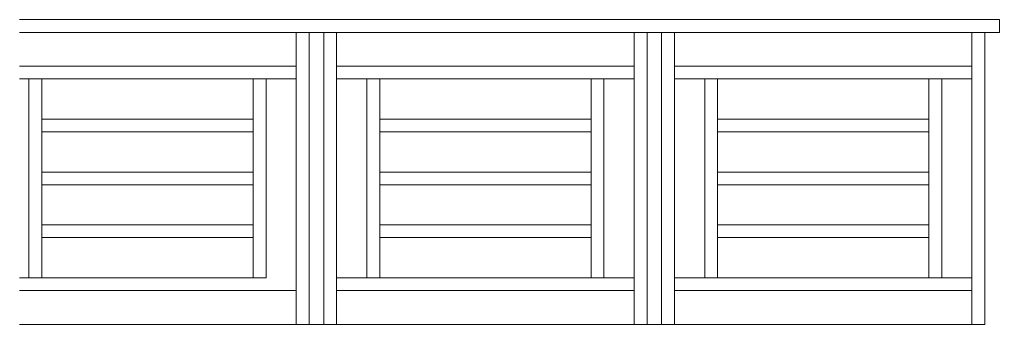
# Model space of a CAD drawing. Header units: inches. Extents: x 136316 to 155547, y -21384 to -17606.
# Drawn here: x 152681.7 to 152797.6, y -20323.5 to -20287.5 of the extents above; entities that cross this region are included whole.
import ezdxf

# ---------------------------------------------------------------- set-up
doc = ezdxf.new("R2010")
doc.units = ezdxf.units.IN
doc.header["$LTSCALE"] = 0.5
doc.header["$MEASUREMENT"] = 0
doc.layers.add('PARAPET', color=50, linetype='Continuous', lineweight=13)

msp = doc.modelspace()

# ---------------------------------------------------------------- linework, layer by layer
at = {"layer": 'PARAPET'}
for p, q in [((152797.61, -20287.52), (152681.65, -20287.52)), ((152797.61, -20287.52), (152797.61, -20289.02)), ((152681.65, -20289.02), (152795.9, -20289.02)), ((152714.39, -20323.52), (152714.39, -20289.02)), ((152715.92, -20323.52), (152715.92, -20289.02)), ((152717.64, -20323.52), (152717.64, -20289.02)), ((152719.17, -20323.52), (152719.17, -20289.02)), ((152754.38, -20323.52), (152754.38, -20289.02)), ((152755.91, -20323.52), (152755.91, -20289.02)), ((152757.62, -20323.52), (152757.62, -20289.02)), ((152759.15, -20323.52), (152759.15, -20289.02)), ((152795.9, -20289.02), (152794.36, -20289.02)), ((152794.36, -20323.52), (152794.36, -20289.02)), ((152795.9, -20323.52), (152795.9, -20289.02)), ((152795.9, -20289.02), (152797.61, -20289.02)), ((152708.1, -20293.02), (152681.65, -20293.02)), ((152714.39, -20293.02), (152708.1, -20293.02)), ((152754.38, -20293.02), (152719.17, -20293.02)), ((152794.36, -20293.02), (152759.15, -20293.02)), ((152681.65, -20294.52), (152684.29, -20294.52)), ((152682.75, -20318.02), (152682.75, -20294.52)), ((152684.29, -20299.27), (152684.29, -20294.52)), ((152684.29, -20294.52), (152692.65, -20294.52)), ((152692.65, -20294.52), (152714.39, -20294.52)), ((152709.29, -20318.02), (152709.29, -20294.52)), ((152710.82, -20318.02), (152710.82, -20294.52)), ((152719.17, -20294.52), (152754.38, -20294.52)), ((152722.74, -20299.27), (152722.74, -20294.52)), ((152724.27, -20299.27), (152724.27, -20294.52)), ((152749.28, -20318.02), (152749.28, -20294.52)), ((152750.81, -20318.02), (152750.81, -20294.52)), ((152759.15, -20294.52), (152794.36, -20294.52)), ((152762.73, -20318.02), (152762.73, -20294.52)), ((152764.26, -20299.27), (152764.26, -20294.52)), ((152789.26, -20318.02), (152789.26, -20294.52)), ((152790.79, -20318.02), (152790.79, -20294.52)), ((152684.29, -20318.02), (152684.29, -20299.27)), ((152709.29, -20299.27), (152684.29, -20299.27)), ((152722.74, -20318.02), (152722.74, -20299.27)), ((152724.27, -20318.02), (152724.27, -20299.27)), ((152749.28, -20299.27), (152724.27, -20299.27)), ((152764.26, -20318.02), (152764.26, -20299.27)), ((152789.26, -20299.27), (152764.26, -20299.27)), ((152684.29, -20300.77), (152692.65, -20300.77)), ((152692.65, -20300.77), (152709.29, -20300.77)), ((152724.27, -20300.77), (152749.28, -20300.77)), ((152764.26, -20300.77), (152789.26, -20300.77)), ((152698.28, -20305.52), (152684.29, -20305.52)), ((152709.29, -20305.52), (152698.28, -20305.52)), ((152749.28, -20305.52), (152724.27, -20305.52)), ((152789.26, -20305.52), (152764.26, -20305.52)), ((152684.29, -20307.02), (152692.65, -20307.02)), ((152692.65, -20307.02), (152709.29, -20307.02)), ((152724.27, -20307.02), (152749.28, -20307.02)), ((152764.26, -20307.02), (152789.26, -20307.02)), ((152698.28, -20311.77), (152684.29, -20311.77)), ((152709.29, -20311.77), (152698.28, -20311.77)), ((152749.28, -20311.77), (152724.27, -20311.77)), ((152789.26, -20311.77), (152764.26, -20311.77)), ((152684.29, -20313.27), (152692.65, -20313.27)), ((152692.65, -20313.27), (152709.29, -20313.27)), ((152724.27, -20313.27), (152749.28, -20313.27)), ((152764.26, -20313.27), (152789.26, -20313.27)), ((152710.82, -20318.02), (152681.65, -20318.02)), ((152750.81, -20318.02), (152719.17, -20318.02)), ((152754.38, -20318.02), (152750.81, -20318.02)), ((152790.79, -20318.02), (152759.15, -20318.02)), ((152794.36, -20318.02), (152790.79, -20318.02)), ((152681.65, -20319.52), (152714.39, -20319.52)), ((152719.17, -20319.52), (152754.38, -20319.52)), ((152759.15, -20319.52), (152794.36, -20319.52)), ((152681.65, -20323.52), (152714.39, -20323.52)), ((152719.17, -20323.52), (152714.39, -20323.52)), ((152719.17, -20323.52), (152754.38, -20323.52)), ((152795.9, -20323.52), (152754.38, -20323.52))]:
    msp.add_line(p, q, dxfattribs=at)

doc.saveas('drawing.dxf')
